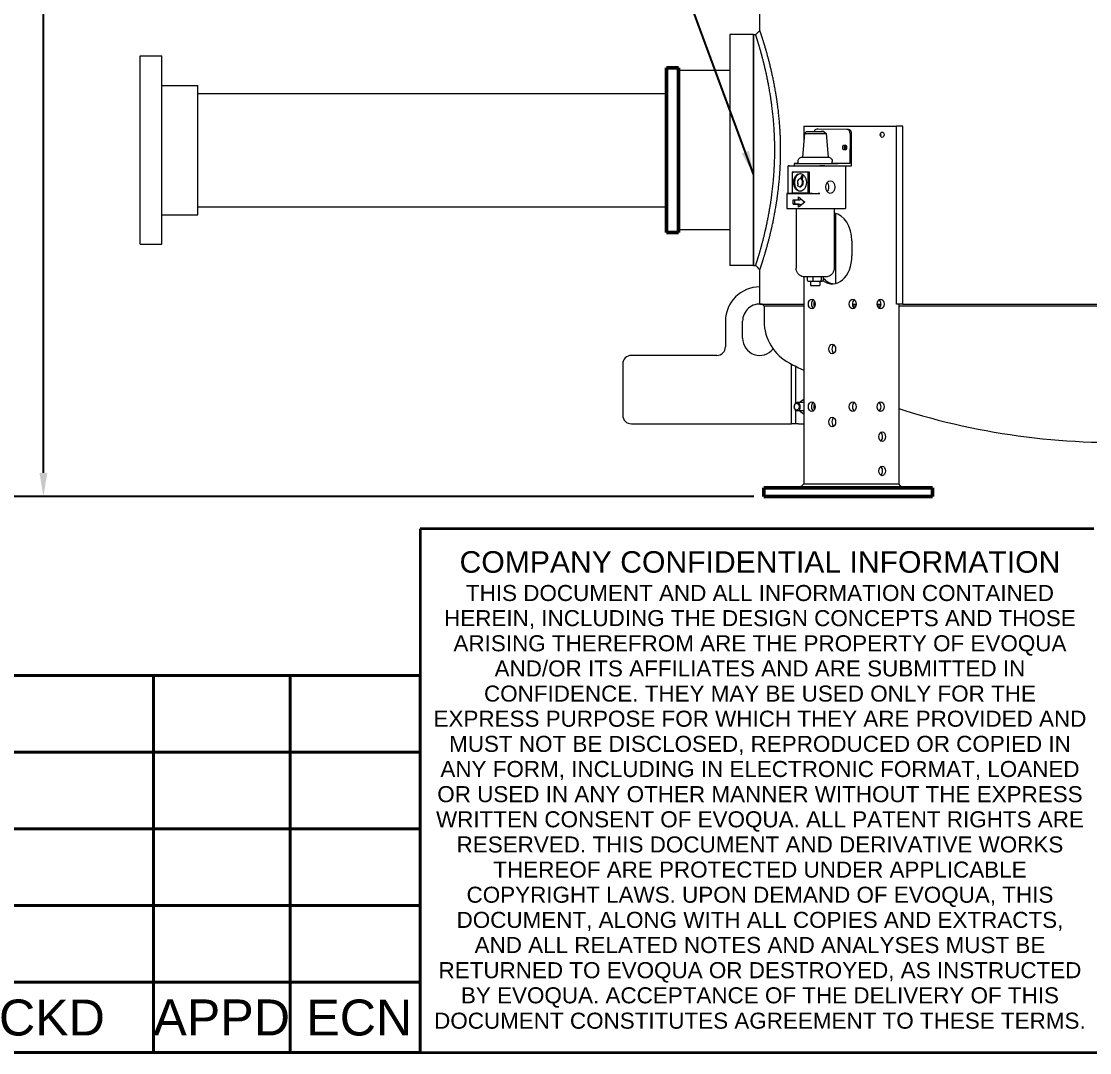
# Model space of a CAD drawing. Header units: inches. Extents: x 17 to 469, y 7 to 301.
# Drawn here: x 296.1 to 358.5, y 7 to 67.3 of the extents above; entities that cross this region are included whole.
import ezdxf
from ezdxf.enums import TextEntityAlignment as Align

# ---------------------------------------------------------------- set-up
doc = ezdxf.new("R2010")
doc.units = ezdxf.units.IN
doc.header["$LTSCALE"] = 14
doc.header["$MEASUREMENT"] = 0
doc.layers.get('0').update_dxf_attribs({"lineweight": 25})
for name, color, linetype, lineweight in [('Border', 7, 'Continuous', 35), ('Dimension (ANSI)', 7, 'Continuous', 25), ('Symbol', 7, 'Continuous', 25), ('Symbol (ANSI)', 7, 'Continuous', 25), ('Title', 7, 'Continuous', 35), ('Visible (ANSI)', 7, 'Continuous', 50)]:
    doc.layers.add(name, color=color, linetype=linetype, lineweight=lineweight)
doc.styles.add('MEMCOR Medium', font='arial.ttf')
doc.styles.get("Standard").update_dxf_attribs({"font": 'arial.ttf'})
doc.styles.add('Standard A-B-C', font='arial.ttf')
doc.dimstyles.new('Default (ANSI)', dxfattribs={"dimscale": 14, "dimtxt": 0.15, "dimasz": 0.098425, "dimexe": 0.125, "dimexo": 0.0625, "dimgap": 0.031496, "dimtad": 0, "dimtih": 1, "dimtoh": 1, "dimdec": 4, "dimrnd": 1e-08, "dimzin": 3, "dimdsep": 46, "dimlunit": 5, "dimtxsty": 'MEMCOR Medium', "dimcen": 0.09, "dimdle": 0.393701, "dimclrd": 256, "dimclre": 256, "dimclrt": 256, "dimadec": 0, "dimazin": 1, "dimtfac": 0.8, "dimtofl": 0, "dimtmove": 0, "dimatfit": 3, "dimfxl": 1, "dimfrac": 1, "dimtolj": 1, "dimtzin": 4, "dimlwd": -1, "dimlwe": -1, "dimarcsym": 0})
doc.dimstyles.new('Default (ANSI)$7', dxfattribs={"dimscale": 14, "dimtxt": 0.15, "dimasz": 0.098425, "dimexe": 0.125, "dimexo": 0.0625, "dimgap": 0.031496, "dimtad": 0, "dimtih": 1, "dimtoh": 1, "dimdec": 4, "dimrnd": 1e-08, "dimzin": 3, "dimdsep": 46, "dimlunit": 5, "dimtxsty": 'MEMCOR Medium', "dimcen": 0.09, "dimdle": 0.393701, "dimclrd": 256, "dimclre": 256, "dimclrt": 256, "dimadec": 0, "dimazin": 1, "dimtfac": 0.8, "dimtofl": 0, "dimtmove": 0, "dimatfit": 3, "dimfxl": 1, "dimfrac": 1, "dimtolj": 1, "dimtzin": 4, "dimlwd": -1, "dimlwe": -1, "dimarcsym": 0})

# ---------------------------------------------------------------- blocks, each defined once
blk = doc.blocks.new('Borders 22x34_D')
at = {"layer": 'Border'}
blk.add_line((1.25, 0.5), (33.5, 0.5), dxfattribs=at)
blk = doc.blocks.new('Title Blocks D-E')
at = {"layer": 'Title'}
for p, q in [((18.0646, 11.4455), (15.2521, 11.4455)), ((15.2521, 11.4455), (15.2521, 9.258)), ((15.2521, 9.258), (18.0646, 9.258))]:
    blk.add_line(p, q, dxfattribs=at)
at = {"layer": 'Title', "insert": (16.6705, 11.3517), "char_height": 0.06, "width": 2.725909, "attachment_point": 2, "line_spacing_factor": 0.757101, "style": 'Standard A-B-C'}
blk.add_mtext('\\pxsm0.94;\\fArial|b0|i0;{\\H0.0900;COMPANY CONFIDENTIAL INFORMATION\\P}\\fArial|b0|i0;{\\H0.0670;THIS DOCUMENT AND ALL INFORMATION CONTAINED HEREIN, INCLUDING THE DESIGN CONCEPTS AND THOSE ARISING THEREFROM ARE THE PROPERTY OF EVOQUA AND/OR ITS AFFILIATES AND ARE SUBMITTED IN CONFIDENCE. THEY MAY BE USED ONLY FOR THE EXPRESS PURPOSE FOR WHICH THEY ARE PROVIDED AND MUST NOT BE DISCLOSED, REPRODUCED OR COPIED IN ANY FORM, INCLUDING IN ELECTRONIC FORMAT, LOANED OR USED IN ANY OTHER MANNER WITHOUT THE EXPRESS WRITTEN CONSENT OF EVOQUA. ALL PATENT RIGHTS ARE RESERVED. THIS DOCUMENT AND DERIVATIVE WORKS THEREOF ARE PROTECTED UNDER APPLICABLE COPYRIGHT LAWS. UPON DEMAND OF EVOQUA, THIS DOCUMENT, ALONG WITH ALL COPIES AND EXTRACTS, AND ALL RELATED NOTES AND ANALYSES MUST BE RETURNED TO EVOQUA OR DESTROYED, AS INSTRUCTED BY EVOQUA. ACCEPTANCE OF THE DELIVERY OF THIS DOCUMENT CONSTITUTES AGREEMENT TO THESE TERMS}\\fArial|b0|i0;{\\H0.0680;.}', dxfattribs=at)
at = {"layer": 'Title', "lineweight": 30, "flags": 63}
for tag, height, p in [('DESIGNER', 0.094, (18.4396, 11.1408)), ('CREATION_DATE', 0.094, (19.1896, 11.1408)), ('CHECKED_BY', 0.094, (18.4396, 10.7033)), ('CHECKED_DATE', 0.094, (19.1896, 10.7033)), ('ENG_APPROVED_BY', 0.094, (18.4396, 10.2658)), ('ENG_APPROVAL_DATE', 0.094, (19.1896, 10.2658)), ('MANAGER', 0.094, (18.8146, 9.8283)), ('PROJECT', 0.12, (20.2833, 9.3768)), ('PART_NUMBER', 0.12, (21.7208, 9.3768)), ('REVISION_NUMBER', 0.12, (25.5646, 9.3768)), ('Sheet_Number', 0.12, (24.5021, 9.3768)), ('Number_of_sheets', 0.1247, (25.0646, 9.3768)), ('@DMS_Reference', 0.12, (23.3146, 9.3768))]:
    blk.add_attdef(tag, text='', height=height, dxfattribs=at).set_placement(p, align=Align.MIDDLE_CENTER)
for tag, height, p in [('!Reference', 0.078, (18.8771, 9.5267)), ('Scale_1', 0.1181, (18.8771, 9.308))]:
    blk.add_attdef(tag, text='', height=height, dxfattribs=at).set_placement(p, align=Align.BOTTOM_CENTER)
blk = doc.blocks.new('*D28')
at = {"layer": 'Defpoints', "color": 0, "transparency": 16777216}
for p in [(297.357, 132.024), (359.397, 132.024), (339.738, 39.509)]:
    blk.add_point(p, dxfattribs=at)
at = {"layer": 'Dimension (ANSI)', "transparency": 16777216}
for p, q in [((358.522, 132.024), (295.607, 132.024)), ((297.357, 130.646), (297.357, 97.371)), ((297.357, 40.887), (297.357, 83.053)), ((338.863, 39.509), (295.607, 39.509))]:
    blk.add_line(p, q, dxfattribs=at)
for points in [[(297.127, 130.646), (297.587, 130.646), (297.357, 132.024)], [(297.127, 40.887), (297.587, 40.887), (297.357, 39.509)]]:
    blk.add_solid(points, dxfattribs=at)
at = {"layer": 'Dimension (ANSI)', "transparency": 16777216, "char_height": 2.1, "attachment_point": 5, "style": 'MEMCOR Medium'}
for s, insert in [('\\A1; \\fArial|b0|i0;92{\\H0.8x;\\S1#2;} in', (297.357, 92.358)), ('\\A1;[2349.9 mm]{\\P\\fArial|b0|i0;SHIPPING HEIGHT\\P\\fArial|b0|i0;REF.}', (297.357, 85.199))]:
    blk.add_mtext(s, dxfattribs=dict(at, insert=insert))
blk = doc.blocks.new('REVISION HISTORY')
at = {"layer": 'Symbol', "lineweight": 40}
for p, q in [((12.6092, 2.0747), (22.812, 2.0747)), ((21.6986, 2.0747), (21.6986, 0.7941)), ((22.2694, 2.0747), (22.2694, 0.7941)), ((22.812, 2.0747), (22.812, 0.7941)), ((12.6092, 1.7545), (22.812, 1.7545)), ((12.6092, 1.4344), (22.812, 1.4344)), ((12.6092, 1.1143), (22.812, 1.1143)), ((12.6092, 0.7941), (22.812, 0.7941)), ((21.6986, 0.5), (21.6986, 0.7941)), ((22.2694, 0.5), (22.2694, 0.7941)), ((22.812, 0.5), (22.812, 0.7941)), ((12.6092, 0.5), (22.812, 0.5))]:
    blk.add_line(p, q, dxfattribs=at)
at = {"layer": 'Symbol', "char_height": 0.15, "attachment_point": 7, "style": 'MEMCOR Medium'}
for s, insert in [('CKD', (21.0541, 0.5695)), ('APPD', (21.6984, 0.5721)), ('ECN', (22.3368, 0.5695))]:
    blk.add_mtext(s, dxfattribs=dict(at, insert=insert))

msp = doc.modelspace()

# ---------------------------------------------------------------- linework, layer by layer
at = {"layer": 'Visible (ANSI)', "linetype": 'Continuous', "lineweight": 18}
for p, q in [((339.221794, 66.75317), (339.221794, 78.509211)), ((337.472256, 66.509211), (337.472256, 53.009211)), ((338.847256, 66.509211), (337.472256, 66.509211)), ((338.847256, 53.009211), (338.847256, 66.509211)), ((338.847256, 66.509211), (338.977577, 66.509211)), ((338.847256, 66.509211), (338.847256, 53.009211)), ((303.004006, 54.259211), (303.004006, 65.259211)), ((303.004006, 65.259211), (304.285256, 65.259211)), ((304.285256, 54.259211), (304.285256, 65.259211)), ((337.472256, 64.415461), (334.472256, 64.415461)), ((304.285256, 63.540461), (306.379006, 63.540461)), ((306.379006, 55.977961), (306.379006, 63.540461)), ((306.379006, 63.071711), (333.772256, 63.071711)), ((341.819704, 60.723032), (341.704513, 59.347648)), ((341.791263, 61.159211), (341.993359, 61.159211)), ((341.791263, 61.159211), (341.791263, 60.383446)), ((341.955137, 60.847544), (341.819704, 60.723032)), ((341.993359, 61.159211), (344.906639, 61.159211)), ((342.631862, 60.973072), (342.543473, 60.973072)), ((344.311344, 60.971601), (342.543577, 60.973072)), ((344.399732, 60.971601), (342.631966, 60.973072)), ((342.955137, 60.847128), (343.090465, 60.722504)), ((343.090466, 60.722504), (343.204513, 59.347025)), ((344.488017, 60.721454), (344.487289, 58.971454)), ((344.575625, 58.846454), (344.576405, 60.721454)), ((344.906639, 61.159211), (345.882447, 61.159211)), ((345.882447, 61.159211), (347.196654, 61.159211)), ((347.572987, 61.159211), (347.196654, 61.159211)), ((347.196654, 50.759211), (347.196654, 61.159211)), ((347.572987, 50.759211), (347.572987, 61.159211)), ((340.877806, 57.227836), (340.87848, 58.848029)), ((340.951703, 58.848072), (341.21947, 58.848072)), ((340.951703, 58.847925), (341.65881, 58.847337)), ((341.219522, 58.972961), (341.21947, 58.847961)), ((341.454357, 58.972753), (341.454409, 59.097753)), ((341.65881, 58.847337), (342.365916, 58.846748)), ((343.017051, 58.846601), (342.71947, 58.846601)), ((343.454357, 58.971921), (343.454409, 59.096921)), ((344.487289, 58.971454), (343.454357, 58.972314)), ((343.78013, 58.846454), (344.575625, 58.846454)), ((344.487289, 58.971454), (343.780182, 58.971454)), ((344.222072, 58.846454), (344.221032, 56.346602)), ((341.106016, 58.471529), (341.105517, 57.269732)), ((341.106016, 58.471529), (341.194405, 58.471529)), ((342.034513, 58.470756), (341.106016, 58.471529)), ((342.122902, 58.470756), (341.194405, 58.471529)), ((341.600946, 58.082966), (341.570015, 58.082966)), ((341.599153, 58.078936), (341.693346, 58.290622)), ((341.693346, 58.290622), (341.653904, 58.046811)), ((341.73754, 58.290622), (341.693346, 58.290622)), ((341.73754, 58.290622), (341.698098, 58.046811)), ((342.034013, 57.268959), (342.034513, 58.470756)), ((342.034513, 58.470756), (342.122902, 58.470756)), ((342.122402, 57.268959), (342.122902, 58.470756)), ((341.420184, 57.676725), (341.449583, 57.742796)), ((341.578963, 57.583559), (341.420184, 57.676725)), ((341.591274, 57.659658), (341.578963, 57.583559)), ((341.623158, 57.583559), (341.578963, 57.583559)), ((341.635468, 57.659658), (341.591274, 57.659658)), ((341.635468, 57.659658), (341.623158, 57.583559)), ((341.698098, 58.046811), (341.653904, 58.046811)), ((340.789417, 57.227836), (340.789052, 56.348029)), ((340.862641, 57.22788), (340.877806, 57.22788)), ((342.276854, 57.226556), (340.862641, 57.227732)), ((340.951029, 57.227732), (342.365242, 57.226556)), ((341.105517, 57.269732), (342.034013, 57.268959)), ((341.164625, 56.603089), (341.164724, 56.842258)), ((341.164724, 56.842258), (341.480573, 56.841995)), ((341.253112, 56.842185), (341.253013, 56.603089)), ((341.480573, 56.841995), (341.480651, 57.029803)), ((341.480573, 56.841995), (341.568961, 56.841995)), ((341.480651, 57.029803), (341.839442, 56.722112)), ((341.569008, 56.95403), (341.568961, 56.841995)), ((342.034013, 57.268959), (342.122402, 57.268959)), ((342.718796, 57.226409), (342.630407, 57.226409)), ((306.379006, 56.446711), (333.772256, 56.446711)), ((340.862275, 56.347925), (342.276488, 56.346749)), ((341.480473, 56.602827), (341.164625, 56.603089)), ((341.164625, 56.603089), (341.253013, 56.603089)), ((341.253013, 56.603089), (341.568862, 56.602827)), ((341.345488, 56.347523), (341.344032, 52.847798)), ((341.839442, 56.722112), (341.480395, 56.415019)), ((341.480395, 56.415019), (341.480473, 56.602827)), ((341.480473, 56.602827), (341.568862, 56.602827)), ((341.568862, 56.602827), (341.568815, 56.490645)), ((342.630041, 56.346602), (344.221032, 56.346602)), ((343.561042, 56.346602), (343.559586, 52.846877)), ((304.285256, 55.977961), (306.379006, 55.977961)), ((343.638134, 56.05735), (343.638134, 51.961072)), ((337.472256, 55.102961), (334.472256, 55.102961)), ((344.602583, 54.449211), (344.602583, 53.569211)), ((303.004006, 54.259211), (304.285256, 54.259211)), ((338.847256, 53.009211), (337.472256, 53.009211)), ((338.847256, 53.009211), (338.977577, 53.009211)), ((339.221794, 50.759211), (339.221794, 52.765253)), ((341.791263, 52.350382), (341.791263, 40.259211)), ((341.976441, 52.347378), (341.976363, 52.159982)), ((342.046005, 52.097461), (342.342846, 52.097214)), ((342.170247, 52.097358), (342.170143, 51.847455)), ((342.324282, 52.347143), (342.324204, 52.159693)), ((342.342849, 52.097214), (342.74833, 52.097091)), ((342.732747, 52.097096), (342.732643, 51.847221)), ((342.74839, 52.097091), (342.85706, 52.097214)), ((342.799443, 52.346986), (342.799365, 52.159548)), ((342.926762, 52.346982), (342.926684, 52.159693)), ((339.221794, 51.759211), (339.212153, 51.759211)), ((339.221794, 50.759211), (341.791263, 50.759211)), ((339.472256, 50.634211), (339.347256, 50.759211)), ((339.472256, 50.634211), (339.472256, 49.759211)), ((341.791263, 50.634211), (339.472256, 50.634211)), ((342.368126, 50.759211), (342.451565, 50.759211)), ((342.43074, 50.634211), (342.388951, 50.634211)), ((344.625211, 50.759211), (344.844414, 50.759211)), ((344.823589, 50.634211), (344.646036, 50.634211)), ((346.080437, 50.759211), (346.29964, 50.759211)), ((346.278815, 50.634211), (346.101261, 50.634211)), ((347.572987, 50.759211), (347.196654, 50.759211)), ((347.350444, 50.759211), (347.350444, 40.259211)), ((359.905404, 50.634211), (347.350444, 50.634211)), ((347.572987, 50.759211), (359.970446, 50.759211)), ((337.212153, 49.759211), (337.212153, 48.259211)), ((338.212153, 48.759211), (338.212153, 49.759211)), ((343.638134, 48.215452), (343.638134, 48.04097)), ((336.712153, 47.759211), (331.712153, 47.759211)), ((331.212153, 47.259211), (331.212153, 44.259211)), ((341.060073, 43.759211), (341.060073, 47.252152)), ((341.318135, 44.978471), (341.318135, 47.120421)), ((341.76007, 45.009211), (341.403062, 45.009211)), ((341.783698, 45.192224), (341.791263, 45.192224)), ((341.226307, 44.763158), (341.226319, 44.764076)), ((341.226307, 44.755265), (341.226319, 44.754346)), ((341.318135, 43.759211), (341.318135, 44.539952)), ((341.76007, 44.509211), (341.403062, 44.509211)), ((341.783698, 44.326199), (341.791263, 44.326199)), ((331.712153, 43.759211), (341.060073, 43.759211)), ((341.318135, 43.759211), (341.060073, 43.759211)), ((341.475757, 43.759211), (341.318135, 43.759211)), ((341.475757, 43.759211), (341.791263, 43.759211)), ((343.638134, 43.952452), (343.638134, 43.77797)), ((341.791263, 40.259211), (341.541263, 40.009211)), ((341.791263, 40.259211), (341.993359, 40.259211)), ((341.993359, 40.259211), (344.906639, 40.259211)), ((344.906639, 40.259211), (345.882447, 40.259211)), ((345.882447, 40.259211), (347.350444, 40.259211)), ((347.527221, 40.009211), (347.350444, 40.259211))]:
    msp.add_line(p, q, dxfattribs=at)
at = {"layer": 'Visible (ANSI)'}
for p, q in [((333.772256, 64.571711), (333.772256, 54.946711)), ((334.472256, 64.571711), (333.772256, 64.571711)), ((334.472256, 64.571711), (334.472256, 54.946711)), ((334.472256, 54.946711), (333.772256, 54.946711)), ((339.444796, 40.009211), (339.737689, 40.009211)), ((339.444796, 40.009211), (339.444796, 39.509211)), ((345.479396, 40.009211), (339.737689, 40.009211)), ((345.479396, 40.009211), (346.893609, 40.009211)), ((349.01493, 40.009211), (346.893609, 40.009211)), ((349.01493, 40.009211), (349.307823, 40.009211)), ((349.307823, 40.009211), (349.307823, 39.509211)), ((339.737689, 39.509211), (339.444796, 39.509211)), ((345.479396, 39.509211), (339.737689, 39.509211)), ((346.893609, 39.509211), (345.479396, 39.509211)), ((349.01493, 39.509211), (346.893609, 39.509211)), ((349.307823, 39.509211), (349.01493, 39.509211))]:
    msp.add_line(p, q, dxfattribs=at)
at = {"layer": 'Visible (ANSI)', "linetype": 'Continuous', "lineweight": 18}
for centre, radius, start, end in [((339.212153, 49.759211), 2, 90, 180), ((339.212153, 49.759211), 1, 81.61713945, 180), ((342.242256, 49.759211), 2.77, 180, 242.61286111), ((339.212153, 48.759211), 1, 180, 321.61694121), ((336.712153, 48.259211), 0.5, 270, 0), ((331.712153, 47.259211), 0.5, 90, 180), ((359.972256, 83.982649), 41.313437, 242.61286111, 243.89136076), ((359.972256, 83.982649), 41.313437, 252.21094106, 273.38519581), ((331.712153, 44.259211), 0.5, 180, 270)]:
    msp.add_arc(centre, radius, start, end, dxfattribs=at)
for centre, major_axis, ratio, start_param, end_param in [((342.455085, 60.722768), (-0.635381, 0.000264), 0.000415945, 6.282733258, 9.42523001), ((342.455137, 60.847336), (0.5, -0.000208), 0.000415945, 3.141140564, 7.068583556), ((342.543473, 60.723072), (0, 0.25), 0.707106781, 6.282597072, 7.332700344), ((344.31124, 60.721601), (0, 0.25), 0.707106781, 4.711800745, 6.282597072), ((344.399628, 60.721601), (0, 0.25), 0.707106781, 4.711800745, 6.282597072), ((346.191496, 60.659211), (0, 0.155), 0.707106781, 4.079718979, 5.345058981), ((344.266708, 59.909211), (0, -0.15625), 0.707106781, 3.5531095, 5.871668461), ((344.309134, 59.909211), (0, -0.155), 0.707106781, 3.772639347, 5.652138614), ((342.454513, 59.347337), (0.75, -0.000312), 0.000415945, 3.141557991, 6.283219969), ((341.12848, 58.847925), (-0.25, 0.000104), 0.000415945, 5.49778723, 7.068583557), ((342.719522, 58.972337), (-1.5, 0.000624), 0.000415945, 5.716050626, 8.63938048), ((342.71947, 58.847337), (-1.5, 0.000624), 0.000415945, 6.283181888, 7.068580993), ((342.454357, 58.972337), (1, -0.000416), 0.000415945, 3.141589249, 6.283181903), ((342.71947, 58.847337), (1.5, -0.000624), 0.000415945, 3.926990305, 4.912101364), ((342.542693, 58.846748), (-0.25, 0.000104), 0.000415945, 0.785398846, 2.356195172), ((342.71947, 58.847337), (1.5, -0.000624), 0.000415945, 4.912101687, 5.49778723), ((341.614209, 57.870244), (0, 0.520383), 0.707106781, 0.060088092, 3.081504561), ((341.570015, 57.870244), (0, 0.212722), 0.707106781, 6.088235485, 8.496395144), ((341.570015, 57.870244), (0, -0.212722), 0.707106781, 0.141808183, 2.549967842), ((341.614209, 57.870244), (0, -0.212722), 0.707106781, 0.141808183, 2.549967842), ((342.984115, 57.596896), (0.000312, 0.375), 0.707106659, 3.871320619, 5.553457341), ((341.039417, 57.227732), (-0.25, 0.000104), 0.000415945, 5.49778723, 7.068583557), ((341.127806, 57.227732), (-0.25, 0.000104), 0.000415945, 0, 0.78539825), ((342.453631, 57.226556), (-0.25, 0.000104), 0.000415945, 0.785398846, 2.356195172), ((342.542019, 57.226556), (-0.25, 0.000104), 0.000415945, 0.785398846, 2.356195172), ((341.039052, 56.347925), (-0.25, 0.000104), 0.000415945, 6.283181871, 7.06858098), ((342.453265, 56.346749), (0.25, -0.000104), 0.000415945, 3.926990306, 5.497786633), ((343.449999, 54.449211), (0, 1.63), 0.707106781, 4.71238898, 6.186793209), ((343.449999, 53.569211), (0, -1.63), 0.707106781, 5.800656113, 7.853981634), ((342.046072, 52.159961), (0.06971, 0.000011), 0.896575359, 3.141083227, 4.711291319), ((342.451393, 51.847338), (-0.28125, 0.000117), 0.000415945, 6.283181874, 9.424774527), ((342.342883, 52.159714), (-0.000036, -0.0625), 0.298858349, 4.712898407, 6.283264116), ((342.748334, 52.159591), (0.000026, -0.0625), 0.81649644, 6.282597072, 7.852962781), ((342.856974, 52.159714), (-0.06971, -0.000011), 0.896575359, 1.571893988, 3.141083227), ((343.626776, 53.569211), (0, -1.63), 0.707106781, 5.630439715, 6.206422826), ((342.430351, 50.759211), (0, -0.28), 0.707106781, 3.604362771, 5.820415189), ((342.566116, 50.759211), (0, 0.28), 0.707106781, 0.909644844, 2.23194781), ((344.823201, 50.759211), (0, -0.28), 0.707106781, 3.604362771, 5.820415189), ((346.10165, 50.759211), (0, 0.28), 0.707106781, 3.604362771, 5.820415189), ((343.626776, 48.128211), (0, -0.28), 0.707106781, 3.604362771, 5.820415189), ((341.403062, 44.759211), (0, -0.25), 0.707106781, 4.731850413, 10.976112854), ((341.760014, 44.759211), (0, -0.375), 0.707106781, 3.665191429, 3.982661324), ((341.760014, 44.759211), (0, 0.375), 0.707106781, 6.165063768, 6.806784083), ((341.760014, 44.759211), (0, 0.250136), 0.707106781, 6.105578462, 6.316142885), ((342.430351, 44.759211), (0, -0.28), 0.707106781, 3.604362771, 5.820415189), ((344.823201, 44.759211), (0, -0.28), 0.707106781, 3.604362771, 5.820415189), ((346.10165, 44.759211), (0, 0.28), 0.707106781, 3.604362771, 5.820415189), ((341.760014, 44.759211), (0, -0.375), 0.707106781, 5.442116637, 5.759586532), ((341.760014, 44.759211), (0, -0.375), 0.707106781, 5.759586532, 6.401306847), ((341.760014, 44.759211), (0, -0.250136), 0.707106781, 6.250227729, 6.460792152), ((342.566116, 44.759211), (0, 0.28), 0.707106781, 0.909644844, 2.23194781), ((343.626776, 43.865211), (0, -0.28), 0.707106781, 3.604362771, 5.820415189), ((346.191496, 43.005211), (0, 0.28), 0.707106781, 3.604362771, 5.820415189), ((346.191496, 41.005211), (0, 0.28), 0.707106781, 3.604362771, 5.820415189)]:
    msp.add_ellipse(centre, major_axis=major_axis, ratio=ratio, start_param=start_param, end_param=end_param, dxfattribs=at)
for centre, major_axis, ratio in [((346.368273, 60.659211), (0, -0.155), 0.707106781), ((344.178319, 59.909211), (0, -0.15625), 0.707106781), ((341.570015, 57.870244), (0, 0.520383), 0.707106781), ((343.337668, 57.596602), (0.000312, 0.375), 0.707106659), ((342.253575, 50.759211), (0, -0.28), 0.707106781), ((344.646424, 50.759211), (0, -0.28), 0.707106781), ((346.278427, 50.759211), (0, 0.28), 0.707106781), ((343.449999, 48.128211), (0, -0.28), 0.707106781), ((341.369691, 44.759211), (0, -0.202815), 0.707106781), ((342.253575, 44.759211), (0, -0.28), 0.707106781), ((344.646424, 44.759211), (0, -0.28), 0.707106781), ((346.278427, 44.759211), (0, 0.28), 0.707106781), ((343.449999, 43.865211), (0, -0.28), 0.707106781), ((346.368273, 43.005211), (0, -0.28), 0.707106781), ((346.368273, 41.005211), (0, -0.28), 0.707106781)]:
    msp.add_ellipse(centre, major_axis=major_axis, ratio=ratio, dxfattribs=at)
for points in [[(338.977577, 66.509211), (339.058975, 66.590539), (339.140397, 66.671843), (339.221794, 66.75317)], [(339.221794, 52.765253), (339.140397, 52.84658), (339.058975, 52.927884), (338.977577, 53.009211)]]:
    msp.add_open_spline(points, degree=3, dxfattribs=at)
for points, knots in [([(338.977577, 53.009211), (338.977577, 53.009211), (338.990936, 53.05038), (339.0454, 53.222702), (339.086469, 53.353808), (339.189796, 53.6992), (339.252056, 53.91376), (339.386109, 54.408316), (339.457778, 54.688348), (339.596895, 55.284252), (339.669329, 55.620993), (339.806143, 56.35508), (339.870384, 56.752425), (339.97774, 57.582938), (340.020826, 58.016826), (340.078116, 58.891379), (340.092265, 59.332057), (340.092265, 60.186366), (340.078116, 60.627044), (340.020826, 61.501597), (339.97774, 61.935485), (339.870384, 62.765998), (339.806143, 63.163343), (339.669329, 63.89743), (339.596895, 64.234171), (339.457778, 64.830074), (339.386109, 65.110107), (339.252056, 65.604663), (339.189796, 65.819223), (339.086469, 66.164615), (339.0454, 66.295721), (338.990936, 66.468042), (338.977577, 66.509211), (338.977577, 66.509211)], [-78.102528628, -78.102528628, -78.102528628, -78.102528628, -74.848904795, -74.848904795, -71.595280962, -71.595280962, -68.34165713, -68.34165713, -65.088033297, -65.088033297, -61.833113077, -61.833113077, -58.578192858, -58.578192858, -55.323272638, -55.323272638, -52.068352419, -52.068352419, -48.813432199, -48.813432199, -45.558511979, -45.558511979, -42.30359176, -42.30359176, -39.04867154, -39.04867154, -35.795047708, -35.795047708, -32.541423875, -32.541423875, -29.287800042, -29.287800042, -26.03417621, -26.03417621, -26.034176209, -26.034176209]), ([(339.221794, 52.765253), (339.221794, 52.765253), (339.236326, 52.807975), (339.295549, 52.986685), (339.340203, 53.122623), (339.452552, 53.480602), (339.520252, 53.702928), (339.666063, 54.215243), (339.744041, 54.50527), (339.895475, 55.122352), (339.974372, 55.471075), (340.123503, 56.231357), (340.193584, 56.642916), (340.310781, 57.503322), (340.357862, 57.952919), (340.420492, 58.859371), (340.435977, 59.31624), (340.435977, 60.202183), (340.420492, 60.659052), (340.357862, 61.565504), (340.310781, 62.015101), (340.193584, 62.875507), (340.123503, 63.287066), (339.974372, 64.047348), (339.895475, 64.396071), (339.744041, 65.013153), (339.666063, 65.30318), (339.520252, 65.815494), (339.452552, 66.037821), (339.340203, 66.3958), (339.295549, 66.531738), (339.236326, 66.710448), (339.221794, 66.75317), (339.221794, 66.75317)], [26.996968802, 26.996968802, 26.996968802, 26.996968802, 30.370769556, 30.370769556, 33.74457031, 33.74457031, 37.118371064, 37.118371064, 40.492171818, 40.492171818, 43.867613264, 43.867613264, 47.243054711, 47.243054711, 50.618496157, 50.618496157, 53.993937604, 53.993937604, 57.36937905, 57.36937905, 60.744820497, 60.744820497, 64.120261943, 64.120261943, 67.495703389, 67.495703389, 70.869504144, 70.869504144, 74.243304898, 74.243304898, 77.617105652, 77.617105652, 80.990906405, 80.990906405, 80.990906406, 80.990906406]), ([(341.454409, 59.097753), (341.45442, 59.124777), (341.458929, 59.152147), (341.47609, 59.202884), (341.488802, 59.226946), (341.520759, 59.26934), (341.540407, 59.288196), (341.584091, 59.318394), (341.608673, 59.330113), (341.646753, 59.341264), (341.659703, 59.343967), (341.678428, 59.346363), (341.684333, 59.346902), (341.691216, 59.347305), (341.692616, 59.347375), (341.694664, 59.347461), (341.695404, 59.347489), (341.697023, 59.347543), (341.697817, 59.347565), (341.699152, 59.347597), (341.699683, 59.347608), (341.700882, 59.347629), (341.701382, 59.347635), (341.702872, 59.347653), (341.703491, 59.347657), (341.704278, 59.347662), (341.704399, 59.347663), (341.704517, 59.347664)], [0, 0, 0, 0, 0.205925556, 0.205925556, 0.408131115, 0.408131115, 0.610470098, 0.610470098, 0.812801814, 0.812801814, 0.912862249, 0.912862249, 0.957072393, 0.957072393, 0.968659729, 0.968659729, 0.975957334, 0.975957334, 0.986680701, 0.986680701, 0.998543919, 0.998543919, 1.019237073, 1.019237073, 1.071090856, 1.071090856, 1.080327326, 1.080327326, 1.080327326, 1.080327326]), ([(343.204449, 59.347041), (343.205022, 59.347037), (343.205635, 59.347032), (343.207017, 59.347018), (343.207654, 59.347016), (343.210238, 59.34696), (343.211039, 59.346941), (343.212693, 59.34689), (343.213356, 59.346867), (343.215148, 59.346798), (343.216368, 59.346743), (343.219104, 59.346598), (343.220655, 59.346502), (343.224983, 59.346193), (343.227813, 59.345944), (343.2373, 59.344943), (343.243992, 59.343963), (343.268053, 59.339438), (343.28525, 59.334259), (343.325838, 59.317131), (343.348713, 59.30286), (343.388582, 59.268154), (343.406012, 59.247229), (343.433066, 59.201528), (343.443027, 59.176184), (343.452484, 59.132774), (343.454416, 59.114796), (343.454409, 59.096921)], [6.796272189, 6.796272189, 6.796272189, 6.796272189, 6.8409905, 6.8409905, 6.883764404, 6.883764404, 6.897240165, 6.897240165, 6.904466805, 6.904466805, 6.915059686, 6.915059686, 6.927360961, 6.927360961, 6.949123186, 6.949123186, 7.000531049, 7.000531049, 7.135809752, 7.135809752, 7.336234677, 7.336234677, 7.53858869, 7.53858869, 7.740921234, 7.740921234, 7.877131363, 7.877131363, 7.877131363, 7.877131363]), ([(343.559586, 52.846877), (343.559564, 52.792828), (343.550545, 52.738087), (343.516224, 52.636613), (343.4908, 52.58849), (343.426885, 52.503702), (343.387591, 52.46599), (343.300221, 52.405593), (343.251059, 52.382156), (343.174863, 52.359845), (343.148962, 52.354436), (343.110064, 52.349471), (343.097012, 52.348326), (343.082233, 52.347592), (343.080135, 52.347502), (343.075842, 52.347342), (343.073622, 52.347277), (343.070699, 52.347205), (343.06975, 52.347185), (343.067284, 52.347138), (343.066137, 52.347123), (343.064401, 52.347102), (343.063772, 52.347097), (343.061834, 52.34708), (343.060956, 52.347076), (343.057298, 52.347058), (343.054466, 52.347052), (343.038592, 52.347022), (343.017466, 52.347006), (342.956257, 52.346984), (342.914361, 52.346979), (342.818008, 52.346982), (342.762793, 52.346989), (342.645112, 52.347016), (342.581189, 52.347035), (342.452703, 52.347083), (342.386541, 52.347112), (342.260244, 52.347176), (342.198537, 52.347212), (342.08721, 52.347285), (342.036208, 52.347324), (341.951103, 52.3474), (341.915965, 52.347438), (341.865556, 52.347509), (341.85163, 52.347528), (341.841667, 52.347586), (341.840869, 52.347582), (341.836478, 52.347643), (341.835433, 52.347659), (341.833217, 52.347704), (341.832246, 52.347726), (341.82903, 52.347809), (341.826462, 52.347891), (341.821321, 52.348099), (341.818688, 52.348225), (341.810219, 52.3487), (341.804314, 52.349135), (341.781452, 52.351229), (341.764486, 52.353663), (341.703597, 52.365615), (341.660256, 52.380419), (341.572432, 52.424424), (341.528131, 52.456383), (341.452927, 52.53159), (341.421047, 52.575739), (341.373382, 52.670649), (341.357005, 52.722591), (341.345791, 52.799165), (341.344022, 52.823514), (341.344032, 52.847798)], [0, 0, 0, 0, 0.411850319, 0.411850319, 0.816260835, 0.816260835, 1.22093842, 1.22093842, 1.625605758, 1.625605758, 1.82593871, 1.82593871, 1.924561968, 1.924561968, 1.940971317, 1.940971317, 1.959322017, 1.959322017, 1.969556975, 1.969556975, 1.99023167, 1.99023167, 2.010604307, 2.010604307, 2.063109016, 2.063109016, 2.220467615, 2.220467615, 2.697685755, 2.697685755, 3.206338184, 3.206338184, 3.699378645, 3.699378645, 4.191869591, 4.191869591, 4.684141566, 4.684141566, 5.176377484, 5.176377484, 5.668694895, 5.668694895, 6.16134572, 6.16134572, 6.655271542, 6.655271542, 6.728904753, 6.728904753, 6.745759663, 6.745759663, 6.755993419, 6.755993419, 6.776719208, 6.776719208, 6.797108597, 6.797108597, 6.842212337, 6.842212337, 6.972375706, 6.972375706, 7.31508669, 7.31508669, 7.720907034, 7.720907034, 8.125528068, 8.125528068, 8.530198019, 8.530198019, 8.715244415, 8.715244415, 8.715244415, 8.715244415])]:
    msp.add_open_spline(points, degree=3, knots=knots, dxfattribs=at)
for points, weights in [([(341.547591, 45.009211), (341.583339, 45.047969), (341.627432, 45.083971)], [1.01566285889, 1.02690849784, 1]), ([(341.627432, 45.083971), (341.688963, 45.134211), (341.783698, 45.192224)], [1, 1.0379548493, 1]), ([(341.783698, 45.192224), (341.787459, 45.187618), (341.791263, 45.183106)], [1, 1.00291186747, 1.00537694238]), ([(341.627432, 44.434452), (341.583339, 44.470454), (341.547591, 44.509211)], [1, 1.02690849784, 1.01566285889]), ([(341.783698, 44.326199), (341.688963, 44.384211), (341.627432, 44.434452)], [1, 1.0379548493, 1]), ([(341.791263, 44.335317), (341.787459, 44.330805), (341.783698, 44.326199)], [1.00537694238, 1.00291186747, 1])]:
    msp.add_rational_spline(points, weights, degree=2, dxfattribs=at)

# ---------------------------------------------------------------- block references
at = {"xscale": 14, "yscale": 14, "zscale": 14}
for name, p in [('Borders 22x34_D', (0, 0)), ('Title Blocks D-E', (105.838944, -122.611667))]:
    msp.add_blockref(name, p, dxfattribs=at)
at = {"layer": 'Symbol', "xscale": 14, "yscale": 14, "zscale": 14}
msp.add_blockref('REVISION HISTORY', (0, 0), dxfattribs=at)

# ---------------------------------------------------------------- dimensions: what is measured, and where the dimension line sits
at = {"layer": 'Dimension (ANSI)'}
dim = msp.add_linear_dim(base=(297.357054, 132.024211), p1=(339.737689, 39.509211), p2=(359.397256, 132.024211), angle=90, text=' \\fArial|b0|i0;<> in\\X[2349.9 mm]{\\P\\fArial|b0|i0;SHIPPING HEIGHT\\P\\fArial|b0|i0;REF.}', dimstyle='Default (ANSI)', override={"dimgap": 0.031496, "dimdec": 4, "dimpost": '', "dimtol": 0, "dimlim": 0, "dimtp": 0, "dimtm": 0, "dimtdec": 2, "dimatfit": 1}, dxfattribs=at)
dim.commit()
dim.dimension.update_dxf_attribs({"geometry": '*D28', "text_midpoint": (297.357054, 90.212079), "dimtype": 160})

# ---------------------------------------------------------------- leaders
at = {"layer": 'Symbol (ANSI)', "annotation_type": 0, "has_hookline": 1, "hookline_direction": 1, "text_width": 29.414326}
msp.add_leader([(338.847256, 58.350746), (331.295107, 78.811136), (329.917154, 78.811136)], dimstyle='Default (ANSI)$7', override={"dimtad": 0}, dxfattribs=at)

doc.saveas('drawing.dxf')
